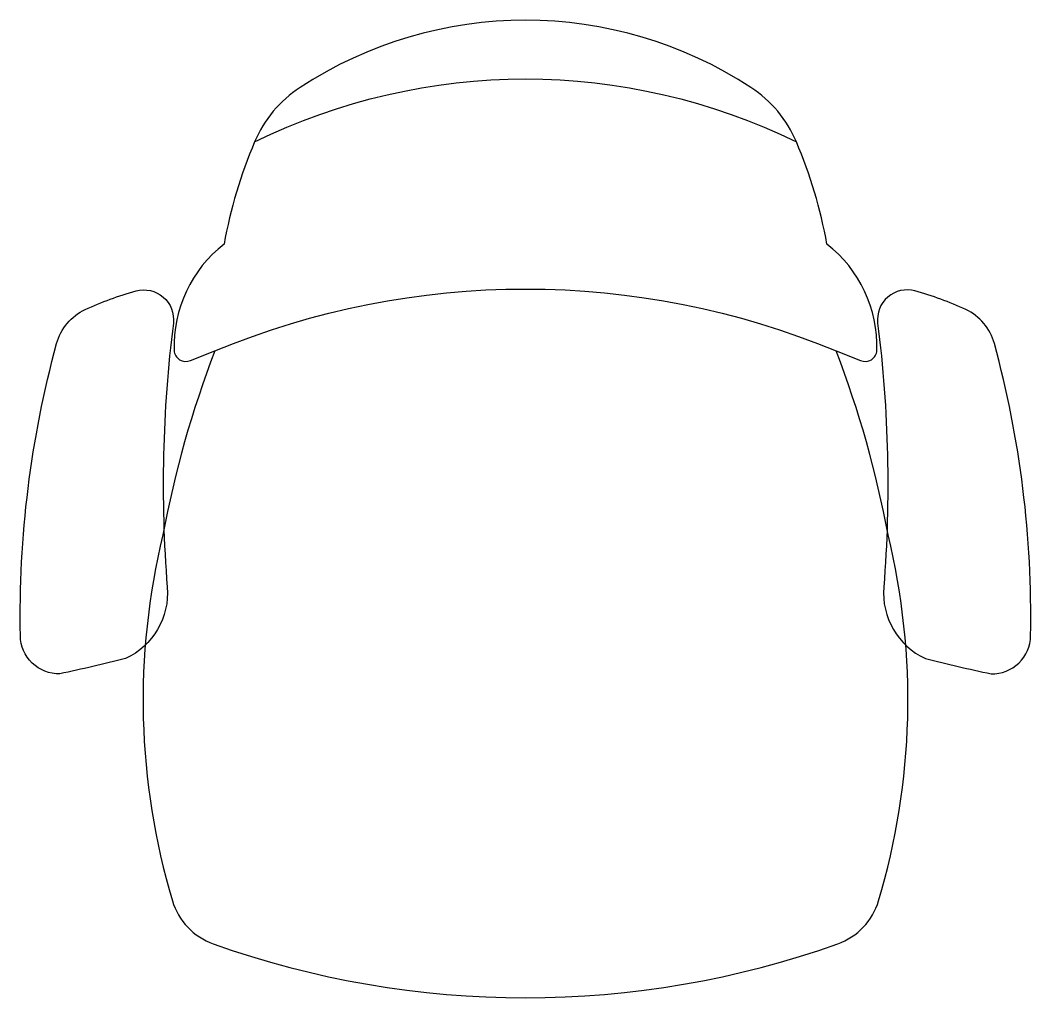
# Model space of a CAD drawing. Header units: millimetres. Extents: x -307 to 307, y -297 to 297.
import ezdxf

# ---------------------------------------------------------------- set-up
doc = ezdxf.new("R2010")
doc.units = ezdxf.units.MM
doc.header["$LTSCALE"] = 0.001

msp = doc.modelspace()

# ---------------------------------------------------------------- linework, layer by layer
for points in [[(-137.1, 256.44, 0.148823), (-164.7, 223.34, 0.05448), (-183.3, 161.14, 0.238662), (-213.6, 96.54, 0.533508), (-203.7, 90.44), (-188.9, 96.14, 0.046178), (-220.4, -15.76, 0.13315), (-214.7, -238.36, 0.238786), (-189.8, -264.56, 0.172991), (189.8, -264.56, 0.238786), (214.7, -238.36, 0.13315), (220.4, -15.76, 0.046178), (188.9, 96.14), (203.7, 90.44, 0.533508), (213.6, 96.54, 0.238662), (183.3, 161.14, 0.05448), (164.7, 223.34, 0.148823), (137.1, 256.44, 0.298658), (-137.1, 256.44)], [(-164.7, 223.34, -0.232458), (164.7, 223.34)], [(-285.1, 100.64, -0.221641), (-267.7, 121.34, -0.040686), (-236.8, 132.64, -0.534276), (-214.1, 113.14, 0.051327), (-217.8, -47.56, -0.313481), (-243.1, -90.96, -0.01033), (-283.1, -100.26, -0.415569), (-307.1, -77.16, -0.071013), (-285.1, 100.64)], [(-188.9, 96.14, -0.199621), (188.9, 96.14)], [(285.1, 100.64, 0.221641), (267.7, 121.34, 0.040686), (236.8, 132.64, 0.534276), (214.1, 113.14, -0.051327), (217.8, -47.56, 0.313481), (243.1, -90.96, 0.01033), (283.1, -100.26, 0.415569), (307.1, -77.16, 0.071013), (285.1, 100.64)]]:
    msp.add_lwpolyline(points, format="xyb")

doc.saveas('drawing.dxf')
